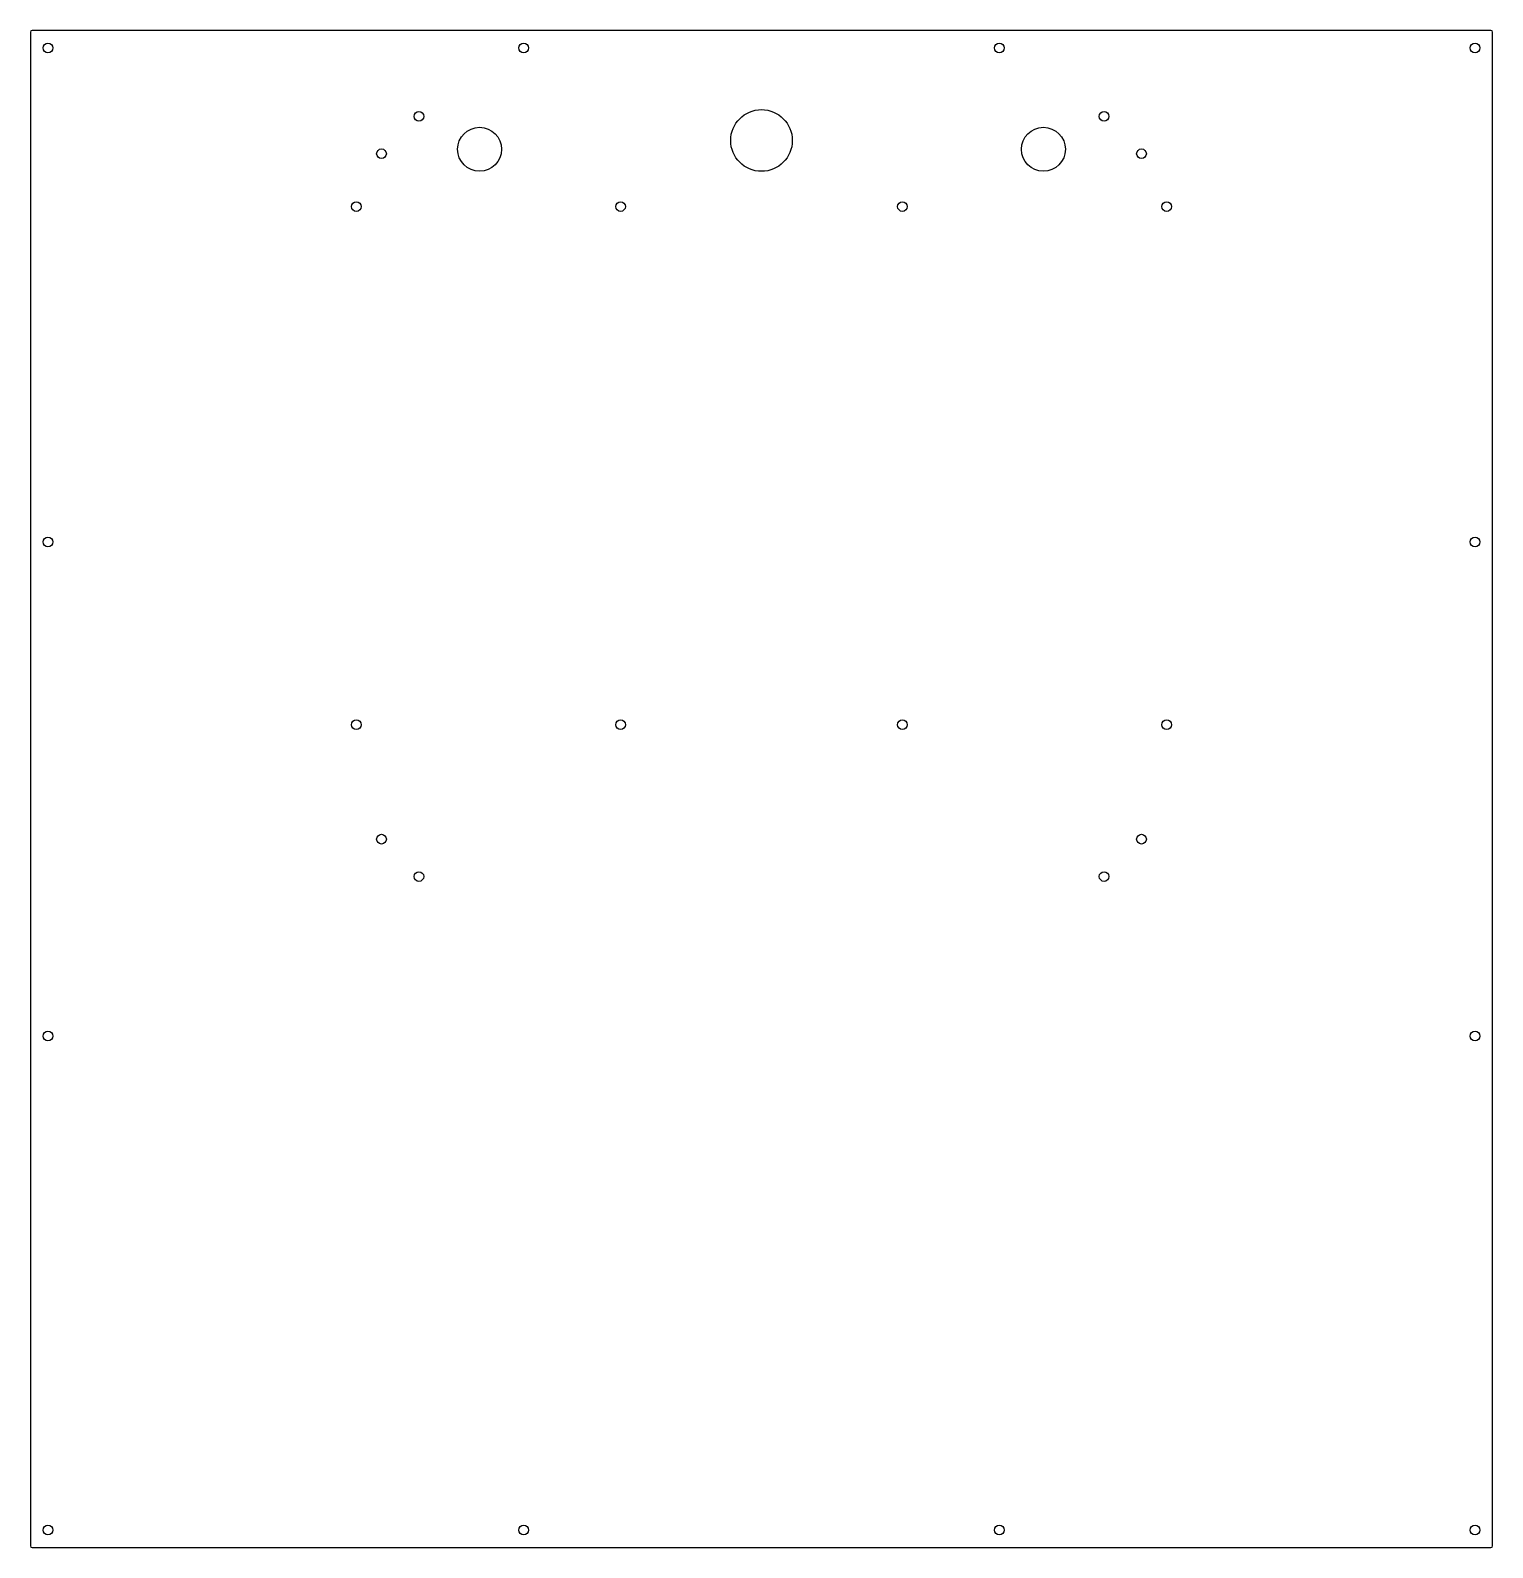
# Model space of a CAD drawing. Header units: millimetres. Extents: x -415 to 415, y -430 to 430.
import ezdxf

# ---------------------------------------------------------------- set-up
doc = ezdxf.new("R2010")
doc.units = ezdxf.units.MM

msp = doc.modelspace()

# ---------------------------------------------------------------- linework, layer by layer
at = {"color": 7, "linetype": 'Continuous', "lineweight": 25}
for p, q in [((414, 430.5), (-414, 430.5)), ((-415, 429.5), (-415, -429.5)), ((415, -429.5), (415, 429.5)), ((-414, -430.5), (414, -430.5))]:
    msp.add_line(p, q, dxfattribs=at)
for centre, radius in [((-405, 420.5), 2.75), ((-135, 420.5), 2.75), ((135, 420.5), 2.75), ((405, 420.5), 2.75), ((-194.46, 381.68), 2.75), ((0, 368), 17.5), ((194.46, 381.68), 2.75), ((-160, 363), 12.5), ((160, 363), 12.5), ((-215.68, 360.46), 2.75), ((215.68, 360.46), 2.75), ((-230, 330.5), 2.75), ((-80, 330.5), 2.75), ((80, 330.5), 2.75), ((230, 330.5), 2.75), ((-405, 140.17), 2.75), ((405, 140.17), 2.75), ((-230, 36.5), 2.75), ((-80, 36.5), 2.75), ((80, 36.5), 2.75), ((230, 36.5), 2.75), ((-215.68, -28.46), 2.75), ((215.68, -28.46), 2.75), ((-194.46, -49.68), 2.75), ((194.46, -49.68), 2.75), ((-405, -140.17), 2.75), ((405, -140.17), 2.75), ((-405, -420.5), 2.75), ((-135, -420.5), 2.75), ((135, -420.5), 2.75), ((405, -420.5), 2.75)]:
    msp.add_circle(centre, radius, dxfattribs=at)
for centre, start, end in [((-414, 429.5), 90, 180), ((414, 429.5), 0, 90), ((-414, -429.5), 180, 270), ((414, -429.5), 270, 0)]:
    msp.add_arc(centre, 1, start, end, dxfattribs=at)

doc.saveas('drawing.dxf')
